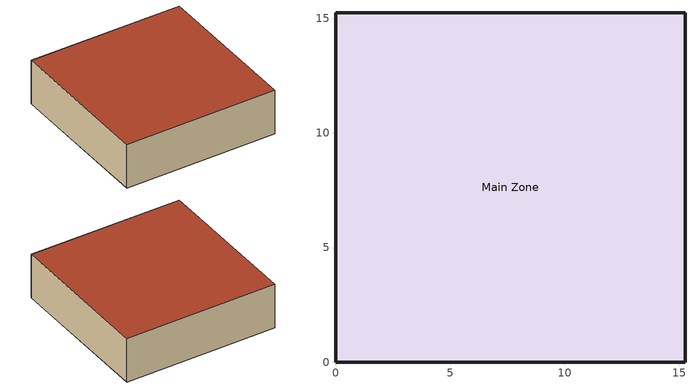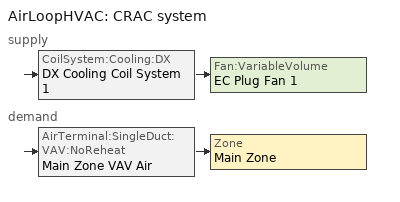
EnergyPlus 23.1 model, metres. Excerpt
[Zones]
Main Zone
 floor adiabatic (FLOOR): 15.24,0 0,0 0,15.24 15.24,15.24 z0
 wall outside (R13WALL): 0,0 15.24,0 15.24,15.24 0,15.24 0,0 z0:4.57
 roof outside (ROOF31): 0,15.24 0,0 15.24,0 15.24,15.24 z4.57
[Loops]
AirLoopHVAC 'CRAC system'
 supply: CoilSystem:Cooling:DX 'DX Cooling Coil System 1' > Fan:VariableVolume 'EC Plug Fan 1'
 demand: AirTerminal:SingleDuct:VAV:NoReheat 'Main Zone VAV Air' > Zone 'Main Zone'
[Building]
Bldg: North Axis {deg}=0; Terrain=Suburbs; Loads Convergence Tolerance Value {W}=0.05; Temperature Convergence Tolerance Value {deltaC}=0.1; Solar Distribution=MinimalShadowing; Maximum Number of Warmup Days=50; Minimum Number of Warmup Days=10
[Site:Location]
Moscow: Latitude {deg}=55.75; Longitude {deg}=37.63; Time Zone {hr}=3; Elevation {m}=156
[SizingPeriod:DesignDay] Month=2; Day of Month=21; Day Type=WinterDesignDay; Daily Dry-Bulb Temperature Range {C}=0; Dry-Bulb Temperature Range Modifier Type=DefaultMultipliers; Barometric Pressure {Pa}=99465; Wind Speed {m/s} design conditions vs. traditional 6.71 m/s (15 mph)=1.4; Wind Direction {Degrees; N=0, S=180}=290; Rain {Yes/No}=No; Snow on ground {Yes/No}=No; Daylight Savings Time Indicator=No; Solar Model Indicator=ASHRAEClearSky; Clearness {0.0 to 1.1}=0
Name | Maximum Dry-Bulb Temperature {C} | Humidity Condition Type | Wetbulb at Maximum Dry-Bulb {C} | Dewpoint at Maximum Dry-Bulb {C}
MOSCOW Ann Htg 99.6% Condns DB | -23.1 | Wetbulb | -23.1
MOSCOW Ann Htg 99% Condns DB | -19.8 | Wetbulb | -19.8
MOSCOW Ann Hum_n 99.6% Condns DP=>MCDB | -22.7 | Dewpoint |  | -25.8
MOSCOW Ann Hum_n 99% Condns DP=>MCDB | -19.5 | Dewpoint |  | -22.4
[Site:GroundTemperature:BuildingSurface]
18.89, 18.92, 19.02, 19.12, 19.21, 19.23, 19.07, 19.32, 19.09, 19.21, 19.13, 18.96
[Material:NoMass] Roughness=Rough; Thermal Absorptance=0.9; Solar Absorptance=0.75; Visible Absorptance=0.75
Name | Thermal Resistance {m2-K/W}
R13LAYER | 2.290965
R31LAYER | 5.456
[Material]
C5 - 4 IN HW CONCRETE: Roughness=MediumRough; Thickness {m}=0.101498; Conductivity {W/m-K}=1.729577; Density {kg/m3}=2242.585; Specific Heat {J/kg-K}=836.8; Thermal Absorptance=0.9; Solar Absorptance=0.65; Visible Absorptance=0.65
[Construction]
R13WALL: R13LAYER
FLOOR: C5 - 4 IN HW CONCRETE
ROOF31: R31LAYER
[Zone]
Main Zone: Type=1; Multiplier=1; Ceiling Height {m}=autocalculate; Volume {m3}=autocalculate
[AirLoopHVAC]
CRAC system: Design Supply Air Flow Rate {m3/s}=8.5
[AvailabilityManager:Scheduled]
CRAC 1 Avail: Schedule=System Availability Schedule
[CoilSystem:Cooling:DX]
DX Cooling Coil System 1: Availability Schedule=System Availability Schedule; Cooling Coil=Main Cooling Coil 1
[Coil:Cooling:DX:SingleSpeed]
Main Cooling Coil 1: Availability Schedule=System Availability Schedule; Gross Rated Total Cooling Capacity {W}=148300; Gross Rated Sensible Heat Ratio=0.83; Gross Rated Cooling COP {W/W}=4.5669; Rated Air Flow Rate {m3/s}=8.5; 2023 Rated Evaporator Fan Power Per Volume Flow {W/(m3/s)}=934.4; Total Cooling Capacity Function of Temperature Curve=Cool Cap Mod func of Temperature; Total Cooling Capacity Function of Flow Fraction Curve=HPACCoolCapFFF; Energy Input Ratio Function of Temperature Curve=Liebert Econophase EIR Func T; Energy Input Ratio Function of Flow Fraction Curve=HPACCOOLEIRFFF; Part Load Fraction Correlation Curve=HPACCOOLPLFFPLR; Report ASHRAE Standard 127 Performance Ratings=Yes
[SetpointManager:Warmest]
Supply air control: Control Variable=Temperature; HVAC Air Loop=CRAC system; Minimum Setpoint Temperature {C}=10; Maximum Setpoint Temperature {C}=25; Strategy=MAximumTemperature; Setpoint Node or NodeList=Supply Outlet Node
[SetpointManager:MixedAir]
Coil Exit Temp Manager 1: Control Variable=Temperature; Setpoint Node or NodeList=Main Cooling Coil 1 Outlet Node
[Fan:VariableVolume]
EC Plug Fan 1: Availability Schedule=System Availability Schedule; Fan Total Efficiency=0.7; Pressure Rise {Pa}=486; Maximum Flow Rate {m3/s}=8.5; Fan Power Minimum Flow Rate Input Method=Fraction; Fan Power Minimum Flow Fraction=0.05; Motor Efficiency=0.9; Motor In Airstream Fraction=1; Fan Power Coefficient 1=0.0699015; Fan Power Coefficient 2=1.39501; Fan Power Coefficient 3=-3.35487; Fan Power Coefficient 4=2.89232; Fan Power Coefficient 5=0
[Zone equipment]
Main Zone: Main Zone VAV Air, Main Zone Baseboard
[AirTerminal:SingleDuct:VAV:NoReheat]
Main Zone VAV Air: Availability Schedule=System Availability Schedule; Maximum Air Flow Rate {m3/s}=8.5; Zone Minimum Air Flow Input Method=Constant; Constant Minimum Air Flow Fraction=0.05
[ZoneHVAC:Baseboard:Convective:Electric]
Main Zone Baseboard: Availability Schedule=System Availability Schedule; Heating Design Capacity Method=HeatingDesignCapacity; Heating Design Capacity {W}=8000; Efficiency=0.97
[ZoneControl:Thermostat]
Main Zone Thermostat: Zone or ZoneList=Main Zone; Control Type Schedule=Zone Control Type Sched; Control 1=DualSetPoint
[ThermostatSetpoint:DualSetpoint]
DualSetPoint: Heating Setpoint Temperature Schedule=Heating Setpoint Schedule; Cooling Setpoint Temperature Schedule=Cooling Return Air Setpoint Schedule
[ElectricEquipment:ITE:AirCooled]
Data Center Servers: Zone or Space=Main Zone; Air Flow Calculation Method=FlowFromSystem; Design Power Input Calculation Method=Watts/Unit; Watts per Unit {W}=500; Number of Units=100; Design Power Input Schedule=Data Center Operation Schedule; CPU Loading  Schedule=Data Center CPU Loading Schedule; CPU Power Input Function of Loading and Air Temperature Curve=Data Center Servers Power fLoadTemp; Design Fan Power Input Fraction=0.4; Design Fan Air Flow Rate per Power Input {m3/s-W}=0.0001; Air Flow Function of Loading and Air Temperature Curve=Data Center Servers Airflow fLoadTemp; Fan Power Input Function of Flow Curve=ECM FanPower fFlow; Design Entering Air Temperature {C}=15; Environmental Class=A2; Air Inlet Connection Type=AdjustedSupply; Design Recirculation Fraction=0.1; Recirculation Function of Loading and Supply Temperature Curve=Data Center Recirculation fLoadTemp; Design Electric Power Supply Efficiency=0.9; Electric Power Supply Efficiency Function of Part Load Ratio Curve=UPS Efficiency fPLR; Fraction of Electric Power Supply Losses to Zone=1
[EnergyManagementSystem:Sensor]
Name | Output:Variable or Output:Meter Index Key | Output:Variable or Output:Meter
Qdot_DXCoil_Sens | Main Cooling Coil 1 | Cooling Coil Sensible Cooling Rate
Power_DX_Coil_Elec | Main Cooling Coil 1 | Cooling Coil Electricity Rate
Power_SupplyFan_Elec | EC Plug Fan 1 | Fan Electricity Rate
DeltaT_SupplyFan | EC Plug Fan 1 | Fan Rise in Air Temperature
Mdot_SupplyFan | Supply Outlet Node | System Node Mass Flow Rate
Tout_SupplyFan | Supply Outlet Node | System Node Temperature
Wout_SupplyFan | Supply Outlet Node | System Node Humidity Ratio
IT_Equip_power | Whole Building | Facility Total Building Electricity Demand Rate
whole_building_power | Whole Building | Facility Total Electricity Demand Rate
[EnergyManagementSystem:OutputVariable] Type of Data in Variable=Averaged; Update Frequency=SystemTimeStep
Name | EMS Variable | Units
CRAC total system Power | PowerCRAC | W
CRAC Net Sensible Capacity | QdotNetSens | W
CRAC SCOP | SCOP
PUE | PUE
[EnergyManagementSystem:GlobalVariable]
SCOP; QdotNetSens; PowerCRAC
PUE
[EnergyManagementSystem:ProgramCallingManager]
Calculate Sensible Coefficient of Performance: EndOfZoneTimestepBeforeZoneReporting; CalcSCOP; CalcPUE
[EnergyManagementSystem:Program]
CalcSCOP: set cpair = @CpAirFnW Wout_SupplyFan; set FanSensHeat = (Mdot_SupplyFan * cpair ) * DeltaT_SupplyFan; set numerator = Qdot_DXCoil_Sens - FanSensHeat; set denominator = Power_DX_Coil_Elec + Power_SupplyFan_Elec; Set SCOP = numerator / denominator; Set QdotNetSens = numerator; Set PowerCRAC = denominator
CalcPUE: IF IT_Equip_power > 0.0; set PUE = whole_building_power / IT_Equip_power; ELSE; set PUE = 0.0; ENDIF
[ExternalInterface:Schedule]
Heating Setpoint Schedule: 15
Cooling Return Air Setpoint Schedule: 29.3
F_coeff Schedule: 0.5
Ventilation Min Indoor Temp Schedule: 22
Ventilation Max Indoor Temp Schedule: 35
Ventilation Delta Temp Schedule: -7
[ZoneVentilation:DesignFlowRate]
Zone_Ventilation: Zone or ZoneList=Main Zone; Schedule=F_coeff Schedule; Design Flow Rate Calculation Method=Flow/Zone; Design Flow Rate {m3/s}=6.131944; Ventilation Type=INTAKE; Fan Pressure Rise {Pa}=49.8; Fan Total Efficiency=0.8; Constant Term Coefficient # A param=0.606; Temperature Term Coefficient # B param=0.03636; Velocity Term Coefficient # C param=0.1177; Velocity Squared Term Coefficient # param=0; Minimum Indoor Temperature {C}=22; Minimum Indoor Temperature Schedule Name # Interesting Field?=Ventilation Min Indoor Temp Schedule; Maximum Indoor Temperature {C}=35; Maximum Indoor Temperature Schedule=Ventilation Max Indoor Temp Schedule; Delta Temperature {deltaC}=-7; Delta Temperature Schedule=Ventilation Delta Temp Schedule; Minimum Outdoor Temperature {C}=-30; Maximum Outdoor Temperature {C}=35; Maximum Wind Speed {m/s}=8
[Schedule:Compact]
System Availability Schedule: THROUGH: 12/31, FOR: AllDays, UNTIL: 24:00, 1
Zone Control Type Sched: Through: 12/31, For: AllDays, Until: 24:00, 4
Data Center CPU Loading Schedule: Through: 1/31, For: AllDays, Until: 24:00, 1, Through: 2/29, For: AllDays, Until: 24:00, 0.5, Through: 3/31, For: AllDays, Until: 24:00, 0.75, Through: 4/30, For: AllDays, Until: 24:00, 1, Through: 5/31, For: AllDays, Until: 24:00, 0.25, Through: 6/30, For: AllDays, Until: 24:00, 0.5, Through: 7/31, For: AllDays, Until: 24:00, 0.1, Through: 8/31, For: AllDays, Until: 24:00, 1, Through: 9/30, For: AllDays, Until: 24:00, 0.25, Through: 10/31, For: AllDays, Until: 24:00, 0.5, Through: 11/30, For: AllDays, Until: 24:00, 0.75, Through: 12/31, For: AllDays, Until: 24:00, 1
[Table:IndependentVariable]
Cool Cap Mod func of Temperature_IndependentVariable1: Linear, Constant, 13, 23.89, Temperature, 13, 17, 19.4444, 21, 23.9
Cool Cap Mod func of Temperature_IndependentVariable2: Linear, Constant, -10, 46, Temperature, -10, 15, 18, 24, 30, 35, 38, 46
Liebert Econophase EIR Func T_IndependentVariable1: Linear, Constant, 12.7, 23.8, Temperature, 12.7, 23.8
Liebert Econophase EIR Func T_IndependentVariable2: Linear, Constant, -50, 50, Temperature, -50, -4, -1.2222, 1.5555, 4.3333, 7.1111, 9.8888, 12.6667, 15.4444, 18.222, 21, 23.77778, 26.55556, 29.33333, 32.11111, 34.88889, 50
[Table:IndependentVariableList]
Cool Cap Mod func of Temperature_IndependentVariableList: Cool Cap Mod func of Temperature_IndependentVariable1, Cool Cap Mod func of Temperature_IndependentVariable2
Liebert Econophase EIR Func T_IndependentVariableList: Liebert Econophase EIR Func T_IndependentVariable1, Liebert Econophase EIR Func T_IndependentVariable2
[Table:Lookup]
Cool Cap Mod func of Temperature: Cool Cap Mod func of Temperature_IndependentVariableList, Dimensionless, 1, 1, 1, 0.924738, 0.883909, 0.835522, 0.800223, 0.683109, 1, 1, 1, 1, 0.976934, 0.937697, 0.907887, 0.805413, 1, 1, 1, 1, 1, 1, 0.9718, 0.8782, 1, 1, 1, 1, 1, 1.0385, 1.0142, 0.9264, 1, 1, 1, 1, 1, 1.11083, 1.09049, 1.01327
Liebert Econophase EIR Func T: Liebert Econophase EIR Func T_IndependentVariableList, 0.03, 1.5, Dimensionless, 0.042, 0.042, 0.084, 0.084, 0.2269, 0.2395, 0.311, 0.3697, 0.4454, 0.5462, 0.6723, 0.7227, 0.7773, 0.8193, 0.895, 1, 1.5, 0.042, 0.042, 0.084, 0.084, 0.2269, 0.2395, 0.311, 0.3697, 0.4454, 0.5462, 0.6723, 0.7227, 0.7773, 0.8193, 0.895, 1, 1.5
[Curve:Quadratic]
Name | Coefficient1 Constant | Coefficient2 x | Coefficient3 x**2 | Minimum Value of x | Maximum Value of x
HPACCoolCapFFF | 0.8 | 0.2 | 0 | 0.5 | 1.5
HPACCOOLEIRFFF | 1.156 | -0.1816 | 0.0256 | 0.5 | 1.5
HPACCOOLPLFFPLR | 0.85 | 0.15 | 0 | 0 | 1
ECM FanPower fFlow | 0 | 1 | 0 | 0 | 99
UPS Efficiency fPLR | 1 | 0 | 0 | 0 | 99
[Curve:Biquadratic] Coefficient3 x**2=0; Coefficient5 y**2=0; Coefficient6 x*y=0; Minimum Value of x=0; Maximum Value of x=1.5; Minimum Value of y=-10; Maximum Value of y=99; Minimum Curve Output=0; Maximum Curve Output=99; Input Unit Type for X=Dimensionless; Input Unit Type for Y=Temperature; Output Unit Type=Dimensionless
Name | Coefficient1 Constant | Coefficient2 x | Coefficient4 y
Data Center Servers Power fLoadTemp | -1 | 1 | 0.06667
Data Center Servers Airflow fLoadTemp | -1.4 | 0.9 | 0.1
Data Center Recirculation fLoadTemp | 1 | 0 | 0
[Schedule:Constant]
Data Center Operation Schedule: Any Number, 1
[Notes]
1ZoneDataCenterCRAC_wPumpedDXCoolingCoil.idf
Basic file description:  This file demonstrates a simple data center model with air-cooled IT equipment (ITE)
served by a CRAC system.
Highlights:              The air-cooled ITE illustrates the user of various schedules and curves to vary server power use.
The CRAC system has been setup to represent a Lieber DSE 125 with pumped
refrigerant economizer DX cooling coil system.
file adapted from example file "1ZoneEvapCooler.idf" which is adpated from
Simulation Location/Run: Denver Centennial Golden CO USA WMO=724666, 2 design days, 1 run period,
Design Days:             Denver Centennial  Golden CO USA Annual Heating 99%, MaxDB=-15.5°C
Denver Centennial  Golden CO USA Annual Cooling (DB=>MWB) 1%, MaxDB=32°C MWB=15.5°C
Run Period (Weather File): Full Annual Simulation, DENVER_STAPLETON_CO_USA_WMO_724690
Run Control:             No zone or system sizing, weather file simulation
Building:                Fictional 1 zone building with resistive walls based on 1ZoneUncontrolled example.
No windows.  Data Center server ITE object for internal gains.  No internal mass.  The building is oriented due north.
Floor Area:              232.25 m2
Number of Stories:       1
WMO=724666 Time Zone=NAM        (GMT-07:00) Mountain Time (US & Canada)
Data Source=ASHRAE 2009 Annual Design Conditions
Using Design Conditions from "Climate Design Data 2009 ASHRAE Handbook"
Denver Centennial CO USA Extreme Annual Wind Speeds, 1%=11.1m/s, 2.5%=9.5m/s, 5%=8.4m/s
Denver Centennial CO USA Extreme Annual Temperatures, Max Drybulb=-22.9°C Min Drybulb=36.1°C
Denver Centennial CO USA Annual Heating Design Conditions Wind Speed=3m/s Wind Dir=340
Coldest Month=December
Denver Centennial CO USA Annual Heating 99.6%, MaxDB=-18.8°C
MOSCOW_RUS Annual Heating Design Conditions Wind Speed=1.4m/s Wind Dir=290
Coldest Month=FEB
Denver Centennial Annual Cooling Design Conditions Wind Speed=4.9m/s Wind Dir=0
Hottest Month=July
